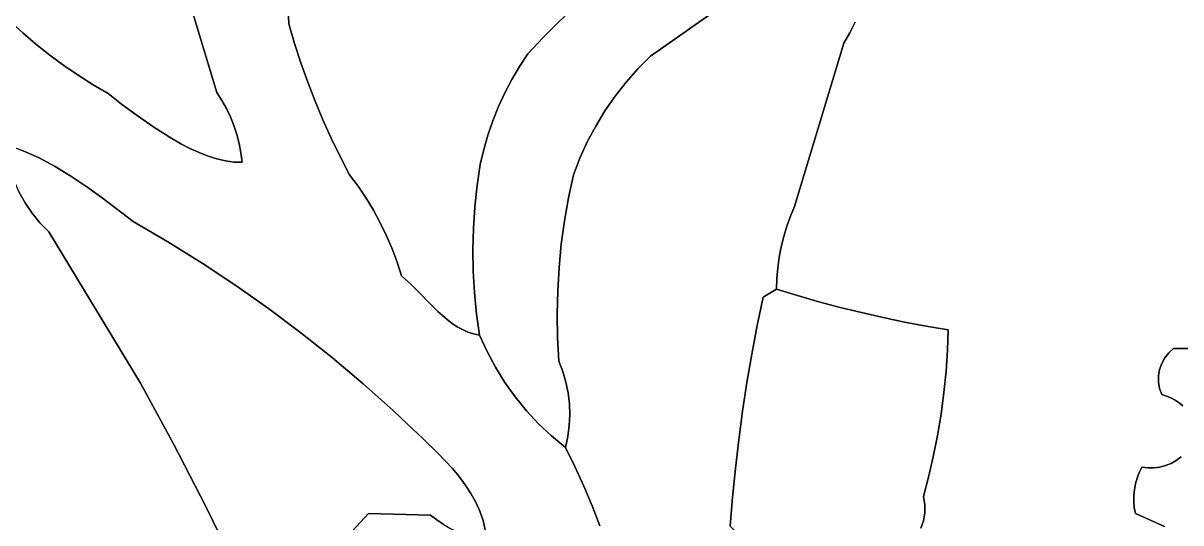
# Model space of a CAD drawing. Header units: inches. Extents: x 37.2 to 70.6, y 17.4 to 61.6.
# Drawn here: x 41.61 to 47.31, y 44.2 to 46.66 of the extents above; entities that cross this region are included whole.
import ezdxf

# ---------------------------------------------------------------- set-up
doc = ezdxf.new("R2010")
doc.units = ezdxf.units.IN
doc.layers.add('SURFACES_FOR_SKETCHUP', color=7, linetype='Continuous')

msp = doc.modelspace()

# ---------------------------------------------------------------- linework, layer by layer
at = {"layer": 'SURFACES_FOR_SKETCHUP'}
for points, invisible_edges in [([(43.0505, 47.5754), (44.1723, 46.5858), (43.1032, 47.643)], 3), ([(44.2478, 46.6614), (43.1032, 47.643), (44.1723, 46.5858)], 3), ([(42.9142, 47.2364), (44.1723, 46.5858), (43.0505, 47.5754)], 11), ([(42.9061, 47.1403), (44.1723, 46.5858), (42.9142, 47.2364)], 3), ([(42.9043, 47.0444), (44.1723, 46.5858), (42.9061, 47.1403)], 3), ([(41.6113, 46.6091), (42.4235, 47.0614), (41.5478, 46.6669)], 3), ([(42.4235, 47.0614), (41.6113, 46.6091), (42.4235, 46.9592)], 3), ([(45.7085, 46.6626), (45.6816, 46.6096), (47.0066, 47.066)], 10), ([(45.6816, 46.6096), (46.1649, 45.1462), (47.0066, 47.066)], 11), ([(47.1338, 47.0061), (47.0066, 47.066), (46.1649, 45.1462)], 10), ([(42.9067, 46.9483), (44.0979, 46.5066), (42.9043, 47.0444)], 3), ([(44.1723, 46.5858), (42.9043, 47.0444), (44.0979, 46.5066)], 3), ([(44.7278, 47.0469), (44.6441, 46.9899), (44.7001, 46.4953)], 10), ([(45.1909, 46.8384), (44.7278, 47.0469), (44.7001, 46.4953)], 3), ([(47.6628, 45.5434), (47.1338, 47.0061), (46.1649, 45.1462)], 11), ([(47.1338, 47.0061), (47.6628, 45.5434), (47.2601, 46.944)], 3), ([(41.6767, 46.5534), (42.4235, 46.9592), (41.6113, 46.6091)], 3), ([(42.4235, 46.9592), (41.6767, 46.5534), (42.4268, 46.857)], 3), ([(42.9115, 46.8514), (44.0979, 46.5066), (42.9067, 46.9483)], 3), ([(44.6441, 46.9899), (44.562, 46.9302), (44.7001, 46.4953)], 10), ([(44.562, 46.9302), (44.4814, 46.8677), (44.7001, 46.4953)], 10), ([(45.3465, 46.8794), (45.6518, 46.5581), (45.4206, 46.9064)], 3), ([(45.6518, 46.5581), (45.6816, 46.6096), (45.4206, 46.9064)], 10), ([(45.7085, 46.6626), (45.4206, 46.9064), (45.6816, 46.6096)], 3), ([(47.2601, 46.944), (47.7757, 45.783), (47.3853, 46.8798)], 3), ([(47.7757, 45.783), (47.2601, 46.944), (47.6628, 45.5434)], 3), ([(41.7441, 46.5), (42.4268, 46.857), (41.6767, 46.5534)], 3), ([(41.8134, 46.449), (42.4268, 46.857), (41.7441, 46.5)], 3), ([(42.4268, 46.857), (41.8134, 46.449), (42.4333, 46.7548)], 3), ([(42.9168, 46.7531), (44.0979, 46.5066), (42.9115, 46.8514)], 3), ([(44.4022, 46.8021), (44.7001, 46.4953), (44.4814, 46.8677)], 3), ([(44.7001, 46.4953), (45.6518, 46.5581), (45.1909, 46.8384)], 3), ([(45.2311, 46.8462), (45.1909, 46.8384), (45.6518, 46.5581)], 10), ([(45.2703, 46.8559), (45.2311, 46.8462), (45.6518, 46.5581)], 10), ([(45.6518, 46.5581), (45.3465, 46.8794), (45.2703, 46.8559)], 9), ([(44.3244, 46.7334), (44.6382, 46.4325), (44.4022, 46.8021)], 3), ([(44.7001, 46.4953), (44.4022, 46.8021), (44.6382, 46.4325)], 3), ([(41.8845, 46.4003), (42.4333, 46.7548), (41.8134, 46.449)], 3), ([(41.9574, 46.354), (42.4333, 46.7548), (41.8845, 46.4003)], 3), ([(42.0321, 46.3102), (42.4333, 46.7548), (41.9574, 46.354)], 3), ([(42.0982, 46.2586), (42.4333, 46.7548), (42.0321, 46.3102)], 3), ([(42.4333, 46.7548), (42.0982, 46.2586), (42.5659, 46.3157)], 3), ([(42.4333, 46.7548), (42.5659, 46.3157), (42.9208, 46.6529)], 10), ([(42.9208, 46.6529), (42.9168, 46.7531), (42.4333, 46.7548)], 10), ([(42.9168, 46.7531), (42.9208, 46.6529), (42.9492, 46.5567)], 8), ([(42.9492, 46.5567), (44.0568, 46.4441), (42.9168, 46.7531)], 11), ([(44.0979, 46.5066), (42.9168, 46.7531), (44.0568, 46.4441)], 3), ([(44.2478, 46.6614), (44.5803, 46.3663), (44.3244, 46.7334)], 3), ([(44.6382, 46.4325), (44.3244, 46.7334), (44.5803, 46.3663)], 3), ([(44.1723, 46.5858), (44.5263, 46.297), (44.2478, 46.6614)], 3), ([(44.5803, 46.3663), (44.2478, 46.6614), (44.5263, 46.297)], 3), ([(41.6113, 46.6091), (41.3183, 46.2691), (41.6767, 46.5534)], 3), ([(42.9208, 46.6529), (42.5659, 46.3157), (42.9492, 46.5567)], 3), ([(45.6816, 46.6096), (45.6518, 46.5581), (46.1649, 45.1462)], 10), ([(41.3843, 46.1982), (41.6767, 46.5534), (41.3183, 46.2691)], 3), ([(41.6767, 46.5534), (41.3843, 46.1982), (41.7441, 46.5)], 3), ([(42.9492, 46.5567), (42.5659, 46.3157), (42.9802, 46.4614)], 3), ([(42.9802, 46.4614), (44.019, 46.3797), (42.9492, 46.5567)], 3), ([(44.0568, 46.4441), (42.9492, 46.5567), (44.019, 46.3797)], 3), ([(44.0979, 46.5066), (44.4765, 46.2248), (44.1723, 46.5858)], 3), ([(44.5263, 46.297), (44.1723, 46.5858), (44.4765, 46.2248)], 3), ([(45.6518, 46.5581), (44.7001, 46.4953), (45.41, 45.7546)], 3), ([(45.41, 45.7546), (46.0579, 45.1646), (45.6518, 46.5581)], 3), ([(46.0579, 45.1646), (46.1649, 45.1462), (45.6518, 46.5581)], 10), ([(41.4522, 46.129), (41.7441, 46.5), (41.3843, 46.1982)], 3), ([(41.7441, 46.5), (41.4522, 46.129), (41.8134, 46.449)], 3), ([(44.0979, 46.5066), (44.0568, 46.4441), (44.4765, 46.2248)], 10), ([(44.6382, 46.4325), (45.41, 45.7546), (44.7001, 46.4953)], 3), ([(41.5635, 46.0481), (41.8134, 46.449), (41.4522, 46.129)], 11), ([(41.6052, 46.0324), (41.8134, 46.449), (41.5635, 46.0481)], 3), ([(41.8134, 46.449), (41.6052, 46.0324), (41.8845, 46.4003)], 3), ([(42.5912, 46.2769), (42.9802, 46.4614), (42.5659, 46.3157)], 3), ([(42.6139, 46.2368), (42.9802, 46.4614), (42.5912, 46.2769)], 3), ([(42.9802, 46.4614), (42.6139, 46.2368), (43.0138, 46.3671)], 3), ([(44.019, 46.3797), (42.9802, 46.4614), (43.9844, 46.3136)], 3), ([(43.0138, 46.3671), (43.9844, 46.3136), (42.9802, 46.4614)], 3), ([(44.0568, 46.4441), (44.019, 46.3797), (44.431, 46.1498)], 10), ([(44.431, 46.1498), (44.4765, 46.2248), (44.0568, 46.4441)], 10), ([(41.6883, 45.9948), (41.8845, 46.4003), (41.6052, 46.0324)], 3), ([(41.8845, 46.4003), (41.6883, 45.9948), (41.9574, 46.354)], 3), ([(43.9844, 46.3136), (44.431, 46.1498), (44.019, 46.3797)], 3), ([(44.5803, 46.3663), (45.41, 45.7546), (44.6382, 46.4325)], 3), ([(41.7709, 45.9505), (41.9574, 46.354), (41.6883, 45.9948)], 3), ([(41.9574, 46.354), (41.7709, 45.9505), (42.0321, 46.3102)], 3), ([(42.6338, 46.1952), (43.0138, 46.3671), (42.6139, 46.2368)], 3), ([(42.651, 46.1526), (43.0138, 46.3671), (42.6338, 46.1952)], 3), ([(43.0138, 46.3671), (42.651, 46.1526), (43.0499, 46.2737)], 3), ([(43.0499, 46.2737), (43.9844, 46.3136), (43.0138, 46.3671)], 3), ([(44.5263, 46.297), (45.41, 45.7546), (44.5803, 46.3663)], 3), ([(41.8524, 45.9009), (42.0321, 46.3102), (41.7709, 45.9505)], 3), ([(42.0321, 46.3102), (41.8524, 45.9009), (42.0982, 46.2586)], 3), ([(42.174, 46.2019), (42.5659, 46.3157), (42.0982, 46.2586)], 3), ([(42.257, 46.1441), (42.5659, 46.3157), (42.174, 46.2019)], 3), ([(42.3446, 46.0889), (42.5659, 46.3157), (42.257, 46.1441)], 3), ([(42.3446, 46.0889), (42.3894, 46.0636), (42.5659, 46.3157)], 10), ([(42.5912, 46.2769), (42.5659, 46.3157), (42.3894, 46.0636)], 10), ([(42.6139, 46.2368), (42.5912, 46.2769), (42.3894, 46.0636)], 10), ([(42.6653, 46.1089), (43.0499, 46.2737), (42.651, 46.1526)], 3), ([(43.0499, 46.2737), (42.6653, 46.1089), (43.0885, 46.1813)], 3), ([(43.9844, 46.3136), (43.0499, 46.2737), (43.9532, 46.2459)], 3), ([(43.0885, 46.1813), (43.9532, 46.2459), (43.0499, 46.2737)], 3), ([(43.9532, 46.2459), (44.3898, 46.0722), (43.9844, 46.3136)], 3), ([(44.3898, 46.0722), (44.431, 46.1498), (43.9844, 46.3136)], 10), ([(44.4765, 46.2248), (45.41, 45.7546), (44.5263, 46.297)], 3), ([(42.0982, 46.2586), (41.8524, 45.9009), (42.174, 46.2019)], 3), ([(42.3894, 46.0636), (42.4344, 46.0404), (42.6139, 46.2368)], 10), ([(42.6338, 46.1952), (42.6139, 46.2368), (42.4344, 46.0404)], 10), ([(43.9532, 46.2459), (43.0885, 46.1813), (43.9254, 46.1768)], 3), ([(43.9254, 46.1768), (44.3532, 45.9923), (43.9532, 46.2459)], 3), ([(44.3898, 46.0722), (43.9532, 46.2459), (44.3532, 45.9923)], 3), ([(44.431, 46.1498), (45.3898, 45.706), (44.4765, 46.2248)], 3), ([(45.41, 45.7546), (44.4765, 46.2248), (45.3898, 45.706)], 3), ([(41.9321, 45.8476), (42.174, 46.2019), (41.8524, 45.9009)], 3), ([(42.174, 46.2019), (41.9321, 45.8476), (42.257, 46.1441)], 3), ([(42.4344, 46.0404), (42.4792, 46.0198), (42.6338, 46.1952)], 10), ([(42.651, 46.1526), (42.6338, 46.1952), (42.4792, 46.0198)], 10), ([(42.4792, 46.0198), (42.5237, 46.0023), (42.651, 46.1526)], 10), ([(42.6653, 46.1089), (42.651, 46.1526), (42.5237, 46.0023)], 10), ([(42.6768, 46.0643), (43.0885, 46.1813), (42.6653, 46.1089)], 3), ([(42.6853, 46.0189), (43.0885, 46.1813), (42.6768, 46.0643)], 3), ([(43.0885, 46.1813), (42.6853, 46.0189), (43.1297, 46.09)], 3), ([(43.1297, 46.09), (43.9254, 46.1768), (43.0885, 46.1813)], 3), ([(43.9254, 46.1768), (43.1297, 46.09), (43.901, 46.1063)], 3), ([(43.901, 46.1063), (44.3532, 45.9923), (43.9254, 46.1768)], 3), ([(44.3898, 46.0722), (45.3898, 45.706), (44.431, 46.1498)], 3), ([(42.0095, 45.7919), (42.257, 46.1441), (41.9321, 45.8476)], 3), ([(42.257, 46.1441), (42.0095, 45.7919), (42.3446, 46.0889)], 3), ([(42.5237, 46.0023), (42.5674, 45.9883), (42.6653, 46.1089)], 10), ([(42.6768, 46.0643), (42.6653, 46.1089), (42.5674, 45.9883)], 10), ([(43.1733, 45.9998), (43.901, 46.1063), (43.1297, 46.09)], 3), ([(43.901, 46.1063), (43.1733, 45.9998), (43.8802, 46.0346)], 3), ([(43.8802, 46.0346), (44.3212, 45.9101), (43.901, 46.1063)], 3), ([(44.3532, 45.9923), (43.901, 46.1063), (44.3212, 45.9101)], 3), ([(42.0095, 45.7919), (42.1549, 45.68), (42.3446, 46.0889)], 10), ([(42.3894, 46.0636), (42.3446, 46.0889), (42.1549, 45.68)], 10), ([(42.3894, 46.0636), (42.1549, 45.68), (42.4344, 46.0404)], 3), ([(42.3262, 45.5799), (42.4344, 46.0404), (42.1549, 45.68)], 3), ([(42.4344, 46.0404), (42.3262, 45.5799), (42.4792, 46.0198)], 3), ([(42.5674, 45.9883), (42.61, 45.9785), (42.6768, 46.0643)], 10), ([(42.6853, 46.0189), (42.6768, 46.0643), (42.61, 45.9785)], 10), ([(42.6909, 45.9729), (43.1297, 46.09), (42.6853, 46.0189)], 3), ([(43.1297, 46.09), (42.6909, 45.9729), (43.1733, 45.9998)], 3), ([(43.2194, 45.9108), (43.8802, 46.0346), (43.1733, 45.9998)], 3), ([(43.2616, 45.8541), (43.8802, 46.0346), (43.2194, 45.9108)], 3), ([(43.8802, 46.0346), (43.2616, 45.8541), (43.8629, 45.9618)], 3), ([(43.8629, 45.9618), (44.3212, 45.9101), (43.8802, 46.0346)], 3), ([(44.3532, 45.9923), (45.3721, 45.6566), (44.3898, 46.0722)], 3), ([(45.3898, 45.706), (44.3898, 46.0722), (45.3721, 45.6566)], 3), ([(41.6883, 45.9948), (41.6052, 46.0324), (41.5475, 45.9405)], 10), ([(41.5678, 45.8824), (41.6883, 45.9948), (41.5475, 45.9405)], 3), ([(41.5678, 45.8824), (41.593, 45.8264), (41.6883, 45.9948)], 10), ([(41.7709, 45.9505), (41.6883, 45.9948), (41.593, 45.8264)], 10), ([(42.4792, 46.0198), (42.3262, 45.5799), (42.5237, 46.0023)], 3), ([(42.5237, 46.0023), (42.3262, 45.5799), (42.5674, 45.9883)], 3), ([(42.5674, 45.9883), (42.3262, 45.5799), (42.61, 45.9785)], 3), ([(42.4946, 45.475), (42.61, 45.9785), (42.3262, 45.5799)], 3), ([(42.61, 45.9785), (42.4946, 45.475), (42.6513, 45.9732)], 3), ([(42.61, 45.9785), (42.6513, 45.9732), (42.6853, 46.0189)], 10), ([(42.6909, 45.9729), (42.6853, 46.0189), (42.6513, 45.9732)], 2), ([(43.1733, 45.9998), (42.6909, 45.9729), (43.2194, 45.9108)], 3), ([(44.3212, 45.9101), (45.357, 45.6064), (44.3532, 45.9923)], 3), ([(45.3721, 45.6566), (44.3532, 45.9923), (45.357, 45.6064)], 3), ([(41.593, 45.8264), (41.6229, 45.7727), (41.7709, 45.9505)], 10), ([(41.8524, 45.9009), (41.7709, 45.9505), (41.6229, 45.7727)], 10), ([(42.6513, 45.9732), (42.4946, 45.475), (42.6909, 45.9729)], 3), ([(42.6597, 45.3655), (42.6909, 45.9729), (42.4946, 45.475)], 3), ([(42.6909, 45.9729), (42.6597, 45.3655), (43.2194, 45.9108)], 11), ([(43.3009, 45.7956), (43.8629, 45.9618), (43.2616, 45.8541)], 3), ([(43.8629, 45.9618), (43.3009, 45.7956), (43.8473, 45.8571)], 3), ([(43.8473, 45.8571), (44.2971, 45.797), (43.8629, 45.9618)], 3), ([(44.3212, 45.9101), (43.8629, 45.9618), (44.2971, 45.797)], 3), ([(41.6229, 45.7727), (41.6574, 45.7217), (41.8524, 45.9009)], 10), ([(41.6574, 45.7217), (41.6962, 45.6737), (41.8524, 45.9009)], 10), ([(41.9321, 45.8476), (41.8524, 45.9009), (41.6962, 45.6737)], 10), ([(43.2616, 45.8541), (43.2194, 45.9108), (42.6597, 45.3655)], 10), ([(44.2971, 45.797), (45.357, 45.6064), (44.3212, 45.9101)], 3), ([(41.593, 45.8264), (40.8787, 45.239), (41.6229, 45.7727)], 3), ([(41.7393, 45.6289), (41.9321, 45.8476), (41.6962, 45.6737)], 3), ([(42.0095, 45.7919), (41.9321, 45.8476), (41.7393, 45.6289)], 10), ([(42.8217, 45.2512), (43.2616, 45.8541), (42.6597, 45.3655)], 3), ([(43.2616, 45.8541), (42.8217, 45.2512), (43.3009, 45.7956)], 3), ([(43.3374, 45.7355), (43.8473, 45.8571), (43.3009, 45.7956)], 3), ([(43.8473, 45.8571), (43.3374, 45.7355), (43.836, 45.752)], 3), ([(43.836, 45.752), (44.2971, 45.797), (43.8473, 45.8571)], 3), ([(41.6229, 45.7727), (40.8787, 45.239), (41.6574, 45.7217)], 3), ([(42.1549, 45.68), (42.0095, 45.7919), (41.7393, 45.6289)], 10), ([(43.3009, 45.7956), (42.8217, 45.2512), (43.3374, 45.7355)], 3), ([(43.371, 45.6736), (43.836, 45.752), (43.3374, 45.7355)], 3), ([(43.4017, 45.6103), (43.836, 45.752), (43.371, 45.6736)], 3), ([(43.836, 45.752), (43.4017, 45.6103), (43.8291, 45.6466)], 3), ([(43.8291, 45.6466), (44.2774, 45.6832), (43.836, 45.752)], 3), ([(44.2971, 45.797), (43.836, 45.752), (44.2774, 45.6832)], 3), ([(44.2774, 45.6832), (45.3445, 45.5555), (44.2971, 45.797)], 3), ([(45.357, 45.6064), (44.2971, 45.797), (45.3445, 45.5555)], 3), ([(45.3898, 45.706), (45.6338, 45.2576), (45.41, 45.7546)], 3), ([(45.9512, 45.185), (46.0579, 45.1646), (45.41, 45.7546)], 10), ([(45.7392, 45.2315), (45.41, 45.7546), (45.6338, 45.2576)], 3), ([(45.845, 45.2073), (45.41, 45.7546), (45.7392, 45.2315)], 3), ([(45.845, 45.2073), (45.9512, 45.185), (45.41, 45.7546)], 10), ([(41.6574, 45.7217), (40.8787, 45.239), (41.6962, 45.6737)], 3), ([(43.3374, 45.7355), (42.8217, 45.2512), (43.371, 45.6736)], 3), ([(45.3721, 45.6566), (45.6338, 45.2576), (45.3898, 45.706)], 3), ([(41.0087, 45.0349), (41.6962, 45.6737), (40.8787, 45.239)], 3), ([(41.6962, 45.6737), (41.0087, 45.0349), (41.7393, 45.6289)], 3), ([(41.7393, 45.6289), (42.191, 44.8847), (42.1549, 45.68)], 10), ([(42.1549, 45.68), (42.191, 44.8847), (42.3262, 45.5799)], 3), ([(43.371, 45.6736), (42.8217, 45.2512), (43.4017, 45.6103)], 3), ([(43.4293, 45.5456), (43.8291, 45.6466), (43.4017, 45.6103)], 3), ([(43.4293, 45.5456), (43.8265, 45.5411), (43.8291, 45.6466)], 9), ([(43.8265, 45.5411), (44.2619, 45.5688), (43.8291, 45.6466)], 3), ([(44.2774, 45.6832), (43.8291, 45.6466), (44.2619, 45.5688)], 3), ([(44.2619, 45.5688), (45.2558, 45.307), (44.2774, 45.6832)], 3), ([(45.3445, 45.5555), (44.2774, 45.6832), (45.3346, 45.5041)], 3), ([(45.3346, 45.5041), (44.2774, 45.6832), (45.2558, 45.307)], 11), ([(45.357, 45.6064), (45.5289, 45.2856), (45.3721, 45.6566)], 3), ([(45.6338, 45.2576), (45.3721, 45.6566), (45.5289, 45.2856)], 3), ([(41.1361, 44.8292), (41.7393, 45.6289), (41.0087, 45.0349)], 3), ([(41.7393, 45.6289), (41.1361, 44.8292), (42.191, 44.8847)], 3), ([(42.3262, 45.5799), (42.191, 44.8847), (42.4946, 45.475)], 3), ([(42.9803, 45.1324), (43.4017, 45.6103), (42.8217, 45.2512)], 3), ([(43.4017, 45.6103), (42.9803, 45.1324), (43.4293, 45.5456)], 3), ([(45.3445, 45.5555), (45.5289, 45.2856), (45.357, 45.6064)], 3), ([(43.4293, 45.5456), (42.9803, 45.1324), (43.4539, 45.4795)], 3), ([(43.4293, 45.5456), (43.4539, 45.4795), (43.8265, 45.5411)], 10), ([(43.4539, 45.4795), (43.5212, 45.3717), (43.8265, 45.5411)], 11), ([(43.8265, 45.5411), (43.5212, 45.3717), (43.8283, 45.4355)], 3), ([(44.2619, 45.5688), (43.8265, 45.5411), (44.2508, 45.4539)], 3), ([(43.8283, 45.4355), (44.2508, 45.4539), (43.8265, 45.5411)], 3), ([(44.2508, 45.4539), (45.2558, 45.307), (44.2619, 45.5688)], 3), ([(45.3445, 45.5555), (45.3346, 45.5041), (45.5289, 45.2856)], 10), ([(47.2753, 45.0551), (47.6628, 45.5434), (46.1649, 45.1462)], 11), ([(47.2753, 45.0551), (47.5565, 45.3007), (47.6628, 45.5434)], 9), ([(42.6597, 45.3655), (42.4946, 45.475), (42.191, 44.8847)], 10), ([(43.4539, 45.4795), (42.9803, 45.1324), (43.4754, 45.4123)], 3), ([(43.4539, 45.4795), (43.4754, 45.4123), (43.5212, 45.3717)], 8), ([(45.2558, 45.307), (45.3273, 45.4522), (45.3346, 45.5041)], 9), ([(45.3346, 45.5041), (45.3273, 45.4522), (45.4246, 45.3155)], 10), ([(45.4246, 45.3155), (45.5289, 45.2856), (45.3346, 45.5041)], 10), ([(43.1355, 45.0091), (43.4754, 45.4123), (42.9803, 45.1324)], 3), ([(43.4754, 45.4123), (43.1355, 45.0091), (43.5212, 45.3717)], 3), ([(43.5655, 45.3276), (43.8283, 45.4355), (43.5212, 45.3717)], 3), ([(43.6093, 45.2821), (43.8283, 45.4355), (43.5655, 45.3276)], 3), ([(43.8283, 45.4355), (43.6093, 45.2821), (43.8344, 45.3301)], 3), ([(44.2508, 45.4539), (43.8283, 45.4355), (44.244, 45.3387)], 3), ([(43.8344, 45.3301), (44.244, 45.3387), (43.8283, 45.4355)], 3), ([(44.244, 45.3387), (45.2558, 45.307), (44.2508, 45.4539)], 3), ([(45.2558, 45.307), (45.3227, 45.3999), (45.3273, 45.4522)], 9), ([(45.3227, 45.3999), (45.4246, 45.3155), (45.3273, 45.4522)], 3), ([(42.8217, 45.2512), (42.6597, 45.3655), (42.191, 44.8847)], 10), ([(43.5212, 45.3717), (43.1355, 45.0091), (43.5655, 45.3276)], 3), ([(45.2558, 45.307), (45.3207, 45.3473), (45.3227, 45.3999)], 8), ([(45.3207, 45.3473), (45.4246, 45.3155), (45.3227, 45.3999)], 2), ([(43.2872, 44.8813), (43.5655, 45.3276), (43.1355, 45.0091)], 3), ([(43.5655, 45.3276), (43.2872, 44.8813), (43.6093, 45.2821)], 3), ([(43.6538, 45.2379), (43.8344, 45.3301), (43.6093, 45.2821)], 3), ([(43.6538, 45.2379), (43.7, 45.1971), (43.8344, 45.3301)], 10), ([(43.8344, 45.3301), (43.7, 45.1971), (43.8449, 45.2249)], 3), ([(43.8449, 45.2249), (44.244, 45.3387), (43.8344, 45.3301)], 3), ([(44.244, 45.3387), (43.8449, 45.2249), (44.2416, 45.2233)], 3), ([(44.2416, 45.2233), (45.2265, 45.1676), (44.244, 45.3387)], 3), ([(45.2558, 45.307), (44.244, 45.3387), (45.2265, 45.1676)], 3), ([(45.2558, 45.307), (45.2265, 45.1676), (45.4246, 45.3155)], 10), ([(45.4246, 45.3155), (45.2265, 45.1676), (45.5289, 45.2856)], 3), ([(45.4246, 45.3155), (45.3207, 45.3473), (45.2558, 45.307)], 8), ([(47.2753, 45.0551), (47.4571, 45.0551), (47.5565, 45.3007)], 8), ([(42.191, 44.8847), (42.3549, 44.5823), (42.8217, 45.2512)], 10), ([(42.8217, 45.2512), (42.3549, 44.5823), (42.9803, 45.1324)], 3), ([(43.6093, 45.2821), (43.2872, 44.8813), (43.6538, 45.2379)], 3), ([(43.6538, 45.2379), (43.2872, 44.8813), (43.7, 45.1971)], 3), ([(45.1755, 44.8874), (45.6338, 45.2576), (45.1997, 45.0277)], 3), ([(45.6338, 45.2576), (45.1755, 44.8874), (45.7392, 45.2315)], 3), ([(45.5289, 45.2856), (45.1997, 45.0277), (45.6338, 45.2576)], 3), ([(45.1997, 45.0277), (45.5289, 45.2856), (45.2265, 45.1676)], 3), ([(43.4352, 44.7492), (43.7, 45.1971), (43.2872, 44.8813)], 3), ([(43.7, 45.1971), (43.4352, 44.7492), (43.7241, 45.1788)], 3), ([(43.7, 45.1971), (43.7241, 45.1788), (43.8449, 45.2249)], 10), ([(43.7241, 45.1788), (43.749, 45.1623), (43.8449, 45.2249)], 10), ([(43.749, 45.1623), (43.7749, 45.1479), (43.8449, 45.2249)], 10), ([(43.7749, 45.1479), (43.8019, 45.1358), (43.8449, 45.2249)], 10), ([(43.8301, 45.1265), (43.8449, 45.2249), (43.8019, 45.1358)], 3), ([(43.8301, 45.1265), (43.8597, 45.1201), (43.8449, 45.2249)], 8), ([(43.8597, 45.1201), (44.2416, 45.2233), (43.8449, 45.2249)], 3), ([(43.8597, 45.1201), (44.2435, 45.1078), (44.2416, 45.2233)], 9), ([(45.2265, 45.1676), (44.2416, 45.2233), (45.1997, 45.0277)], 3), ([(44.2435, 45.1078), (45.1997, 45.0277), (44.2416, 45.2233)], 3), ([(45.1755, 44.8874), (46.1129, 44.6261), (45.7392, 45.2315)], 11), ([(46.1306, 44.7318), (45.7392, 45.2315), (46.1129, 44.6261)], 3), ([(45.7392, 45.2315), (46.1306, 44.7318), (45.845, 45.2073)], 3), ([(46.145, 44.838), (45.845, 45.2073), (46.1306, 44.7318)], 3), ([(45.845, 45.2073), (46.145, 44.838), (45.9512, 45.185)], 3), ([(45.9512, 45.185), (46.1558, 44.9435), (46.0579, 45.1646)], 3), ([(46.1558, 44.9435), (45.9512, 45.185), (46.145, 44.838)], 3), ([(42.9803, 45.1324), (42.3549, 44.5823), (43.1355, 45.0091)], 3), ([(43.7241, 45.1788), (43.4352, 44.7492), (43.749, 45.1623)], 3), ([(43.749, 45.1623), (43.4352, 44.7492), (43.7749, 45.1479)], 3), ([(43.5048, 44.6823), (43.7749, 45.1479), (43.4352, 44.7492)], 3), ([(43.7749, 45.1479), (43.5048, 44.6823), (43.8962, 45.0399)], 11), ([(43.8962, 45.0399), (43.8019, 45.1358), (43.7749, 45.1479)], 9), ([(43.8962, 45.0399), (43.8301, 45.1265), (43.8019, 45.1358)], 9), ([(43.8962, 45.0399), (43.8597, 45.1201), (43.8301, 45.1265)], 8), ([(46.1625, 45.0466), (46.1649, 45.1462), (46.0579, 45.1646)], 8), ([(46.1625, 45.0466), (46.0579, 45.1646), (46.1558, 44.9435)], 3), ([(46.1625, 45.0466), (47.2062, 44.9517), (46.1649, 45.1462)], 3), ([(47.2511, 45.0335), (47.2753, 45.0551), (46.1649, 45.1462)], 10), ([(47.2314, 45.0086), (47.2511, 45.0335), (46.1649, 45.1462)], 10), ([(47.2314, 45.0086), (46.1649, 45.1462), (47.2164, 44.9812)], 3), ([(47.2164, 44.9812), (46.1649, 45.1462), (47.2062, 44.9517)], 3), ([(43.8597, 45.1201), (43.8962, 45.0399), (44.2435, 45.1078)], 10), ([(43.8962, 45.0399), (43.9377, 44.9625), (44.2435, 45.1078)], 10), ([(44.2435, 45.1078), (43.9377, 44.9625), (44.2498, 44.9924)], 3), ([(44.2435, 45.1078), (44.2498, 44.9924), (44.2694, 44.9415)], 8), ([(44.2694, 44.9415), (45.1997, 45.0277), (44.2435, 45.1078)], 11), ([(42.3549, 44.5823), (42.5127, 44.2767), (43.1355, 45.0091)], 10), ([(43.2872, 44.8813), (43.1355, 45.0091), (42.5127, 44.2767)], 10), ([(43.9377, 44.9625), (43.8962, 45.0399), (43.5048, 44.6823)], 10), ([(44.2847, 44.8895), (45.1997, 45.0277), (44.2694, 44.9415)], 3), ([(45.1997, 45.0277), (44.2847, 44.8895), (45.1755, 44.8874)], 3), ([(46.1558, 44.9435), (47.2009, 44.9211), (46.1625, 45.0466)], 3), ([(47.2062, 44.9517), (46.1625, 45.0466), (47.2009, 44.9211)], 3), ([(47.2164, 44.9812), (47.2829, 44.8009), (47.2314, 45.0086)], 3), ([(47.2314, 45.0086), (47.2829, 44.8009), (47.2511, 45.0335)], 3), ([(47.2511, 45.0335), (47.2829, 44.8009), (47.2753, 45.0551)], 3), ([(47.4571, 45.0551), (47.2753, 45.0551), (47.2829, 44.8009)], 10), ([(47.3027, 44.7878), (47.4571, 45.0551), (47.2829, 44.8009)], 3), ([(47.4571, 45.0551), (47.3027, 44.7878), (47.321, 44.7728)], 9), ([(43.5792, 44.6128), (43.9377, 44.9625), (43.5048, 44.6823)], 3), ([(43.9377, 44.9625), (43.5792, 44.6128), (43.9841, 44.888)], 3), ([(43.9841, 44.888), (44.2498, 44.9924), (43.9377, 44.9625)], 3), ([(44.035, 44.8168), (44.2498, 44.9924), (43.9841, 44.888)], 3), ([(44.2498, 44.9924), (44.035, 44.8168), (44.2694, 44.9415)], 3), ([(47.2009, 44.9211), (47.262, 44.812), (47.2062, 44.9517)], 3), ([(47.2062, 44.9517), (47.2829, 44.8009), (47.2164, 44.9812)], 3), ([(47.2829, 44.8009), (47.2062, 44.9517), (47.262, 44.812)], 3), ([(44.2694, 44.9415), (44.035, 44.8168), (44.2847, 44.8895)], 3), ([(46.145, 44.838), (47.2009, 44.8897), (46.1558, 44.9435)], 3), ([(47.2009, 44.9211), (46.1558, 44.9435), (47.2009, 44.8897)], 3), ([(47.2009, 44.9211), (47.2009, 44.8897), (47.262, 44.812)], 10), ([(41.2606, 44.6219), (42.191, 44.8847), (41.1361, 44.8292)], 3), ([(41.3824, 44.4131), (42.191, 44.8847), (41.2606, 44.6219)], 3), ([(41.5014, 44.2028), (42.191, 44.8847), (41.3824, 44.4131)], 3), ([(42.191, 44.8847), (41.5014, 44.2028), (42.3549, 44.5823)], 3), ([(42.5127, 44.2767), (43.313, 44.2434), (43.2872, 44.8813)], 11), ([(43.4352, 44.7492), (43.2872, 44.8813), (43.313, 44.2434)], 10), ([(43.6542, 44.5401), (43.9841, 44.888), (43.5792, 44.6128)], 3), ([(43.9841, 44.888), (43.6542, 44.5401), (44.035, 44.8168)], 3), ([(44.035, 44.8168), (44.0904, 44.7489), (44.2847, 44.8895)], 10), ([(44.2954, 44.8365), (44.2847, 44.8895), (44.0904, 44.7489)], 10), ([(44.2954, 44.8365), (45.1755, 44.8874), (44.2847, 44.8895)], 3), ([(45.1755, 44.8874), (44.2954, 44.8365), (45.1539, 44.7466)], 3), ([(45.1539, 44.7466), (46.1129, 44.6261), (45.1755, 44.8874)], 3), ([(46.1306, 44.7318), (47.1194, 44.4707), (46.145, 44.838)], 3), ([(47.2009, 44.8897), (46.145, 44.838), (47.2061, 44.8585)], 3), ([(47.2061, 44.8585), (46.145, 44.838), (47.1194, 44.4707)], 11), ([(47.2061, 44.8585), (47.1194, 44.4707), (47.2168, 44.8279)], 3), ([(47.2061, 44.8585), (47.2399, 44.821), (47.2009, 44.8897)], 3), ([(47.262, 44.812), (47.2009, 44.8897), (47.2399, 44.821)], 3), ([(47.2061, 44.8585), (47.2168, 44.8279), (47.2399, 44.821)], 8), ([(43.7257, 44.4638), (44.035, 44.8168), (43.6542, 44.5401)], 3), ([(44.035, 44.8168), (43.7257, 44.4638), (44.0904, 44.7489)], 3), ([(44.3017, 44.7829), (44.2954, 44.8365), (44.0904, 44.7489)], 10), ([(44.0904, 44.7489), (44.1501, 44.6847), (44.3017, 44.7829)], 10), ([(44.3035, 44.729), (44.3017, 44.7829), (44.1501, 44.6847)], 10), ([(44.3017, 44.7829), (45.1539, 44.7466), (44.2954, 44.8365)], 3), ([(44.3035, 44.729), (45.1539, 44.7466), (44.3017, 44.7829)], 3), ([(47.1491, 44.467), (47.2168, 44.8279), (47.1194, 44.4707)], 3), ([(47.1491, 44.467), (47.1786, 44.4671), (47.2168, 44.8279)], 10), ([(47.2077, 44.471), (47.2168, 44.8279), (47.1786, 44.4671)], 3), ([(47.2359, 44.4784), (47.2168, 44.8279), (47.2077, 44.471)], 3), ([(47.2168, 44.8279), (47.2359, 44.4784), (47.2399, 44.821)], 3), ([(47.2629, 44.4894), (47.2399, 44.821), (47.2359, 44.4784)], 3), ([(47.2399, 44.821), (47.2629, 44.4894), (47.262, 44.812)], 3), ([(47.2829, 44.8009), (47.262, 44.812), (47.2885, 44.5038)], 10), ([(47.2629, 44.4894), (47.2885, 44.5038), (47.262, 44.812)], 10), ([(47.3027, 44.7878), (47.2829, 44.8009), (47.2885, 44.5038)], 10), ([(47.2885, 44.5038), (47.3122, 44.5214), (47.3027, 44.7878)], 10), ([(47.321, 44.7728), (47.3027, 44.7878), (47.3122, 44.5214)], 10), ([(43.4352, 44.7492), (43.313, 44.2434), (43.5048, 44.6823)], 3), ([(43.7588, 44.4242), (44.0904, 44.7489), (43.7257, 44.4638)], 3), ([(44.0904, 44.7489), (43.7588, 44.4242), (44.1501, 44.6847)], 3), ([(44.3035, 44.729), (44.1501, 44.6847), (44.3008, 44.6751)], 3), ([(44.3035, 44.729), (44.3008, 44.6751), (45.1349, 44.6055)], 10), ([(45.1539, 44.7466), (44.3035, 44.729), (45.1349, 44.6055)], 3), ([(45.1349, 44.6055), (46.0923, 44.5224), (45.1539, 44.7466)], 3), ([(46.1129, 44.6261), (45.1539, 44.7466), (46.0923, 44.5224)], 3), ([(46.1129, 44.6261), (47.0958, 44.4168), (46.1306, 44.7318)], 3), ([(47.1194, 44.4707), (46.1306, 44.7318), (47.1064, 44.4442)], 3), ([(47.1064, 44.4442), (46.1306, 44.7318), (47.0958, 44.4168)], 3), ([(43.5048, 44.6823), (43.313, 44.2434), (43.5792, 44.6128)], 3), ([(43.7894, 44.3834), (44.1501, 44.6847), (43.7588, 44.4242)], 3), ([(43.8171, 44.3416), (44.1501, 44.6847), (43.7894, 44.3834)], 3), ([(44.1501, 44.6847), (43.8171, 44.3416), (44.214, 44.6244)], 3), ([(44.214, 44.6244), (44.3008, 44.6751), (44.1501, 44.6847)], 3), ([(44.2936, 44.6213), (44.3008, 44.6751), (44.214, 44.6244)], 10), ([(44.2936, 44.6213), (44.3287, 44.4733), (44.3008, 44.6751)], 3), ([(44.3008, 44.6751), (44.3287, 44.4733), (45.1349, 44.6055)], 11), ([(43.5792, 44.6128), (43.313, 44.2434), (43.6542, 44.5401)], 3), ([(43.8412, 44.2986), (44.214, 44.6244), (43.8171, 44.3416)], 3), ([(44.214, 44.6244), (43.8412, 44.2986), (44.3287, 44.4733)], 11), ([(44.3287, 44.4733), (44.2818, 44.5681), (44.214, 44.6244)], 8), ([(44.2818, 44.5681), (44.2936, 44.6213), (44.214, 44.6244)], 2), ([(44.2936, 44.6213), (44.2818, 44.5681), (44.3287, 44.4733)], 8), ([(46.0923, 44.5224), (47.0878, 44.3887), (46.1129, 44.6261)], 3), ([(47.0958, 44.4168), (46.1129, 44.6261), (47.0878, 44.3887)], 3), ([(41.6176, 43.991), (42.3549, 44.5823), (41.5014, 44.2028)], 3), ([(42.3549, 44.5823), (41.6176, 43.991), (42.5127, 44.2767)], 3), ([(44.3726, 44.3774), (45.1349, 44.6055), (44.3287, 44.4733)], 3), ([(45.1349, 44.6055), (44.3726, 44.3774), (45.1185, 44.464)], 3), ([(45.1185, 44.464), (46.044, 44.3263), (45.1349, 44.6055)], 3), ([(46.0692, 44.422), (45.1349, 44.6055), (46.044, 44.3263)], 3), ([(46.0923, 44.5224), (45.1349, 44.6055), (46.0692, 44.422)], 3), ([(43.6188, 44.2341), (43.6542, 44.5401), (43.313, 44.2434)], 3), ([(43.6542, 44.5401), (43.6188, 44.2341), (43.7257, 44.4638)], 3), ([(46.0692, 44.422), (47.0796, 44.331), (46.0923, 44.5224)], 3), ([(47.0824, 44.3601), (46.0923, 44.5224), (47.0796, 44.331)], 3), ([(47.0878, 44.3887), (46.0923, 44.5224), (47.0824, 44.3601)], 3), ([(47.2629, 44.4894), (47.2298, 44.1785), (47.2885, 44.5038)], 3), ([(47.2885, 44.5038), (47.2298, 44.1785), (47.6619, 44.3053)], 11), ([(47.3122, 44.5214), (47.2885, 44.5038), (47.6619, 44.3053)], 10), ([(43.7257, 44.4638), (43.6188, 44.2341), (43.7588, 44.4242)], 3), ([(43.8613, 44.2543), (44.3287, 44.4733), (43.8412, 44.2986)], 3), ([(44.3287, 44.4733), (43.8613, 44.2543), (44.3726, 44.3774)], 3), ([(44.4137, 44.2802), (45.1185, 44.464), (44.3726, 44.3774)], 3), ([(45.1185, 44.464), (44.4137, 44.2802), (45.1047, 44.3222)], 3), ([(45.1185, 44.464), (45.1047, 44.3222), (45.9212, 44.0571)], 10), ([(45.9212, 44.0571), (46.044, 44.3263), (45.1185, 44.464)], 11), ([(47.0824, 44.3601), (47.0796, 44.331), (47.2077, 44.471)], 10), ([(47.2298, 44.1785), (47.2077, 44.471), (47.0796, 44.331)], 11), ([(47.2077, 44.471), (47.1786, 44.4671), (47.0824, 44.3601)], 10), ([(47.0824, 44.3601), (47.1786, 44.4671), (47.0878, 44.3887)], 3), ([(47.0878, 44.3887), (47.1786, 44.4671), (47.0958, 44.4168)], 3), ([(47.1786, 44.4671), (47.1491, 44.467), (47.0958, 44.4168)], 10), ([(47.1064, 44.4442), (47.0958, 44.4168), (47.1491, 44.467)], 10), ([(47.1491, 44.467), (47.1194, 44.4707), (47.1064, 44.4442)], 8), ([(47.2359, 44.4784), (47.2077, 44.471), (47.2298, 44.1785)], 10), ([(47.2359, 44.4784), (47.2298, 44.1785), (47.2629, 44.4894)], 3), ([(43.7588, 44.4242), (43.6188, 44.2341), (43.7894, 44.3834)], 3), ([(43.6488, 44.2109), (43.7894, 44.3834), (43.6188, 44.2341)], 3), ([(43.7894, 44.3834), (43.6488, 44.2109), (43.8171, 44.3416)], 3), ([(46.0692, 44.422), (46.044, 44.3263), (46.0508, 44.2859)], 8), ([(46.0508, 44.2859), (47.0794, 44.3018), (46.0692, 44.422)], 11), ([(47.0796, 44.331), (46.0692, 44.422), (47.0794, 44.3018)], 3), ([(43.6803, 44.1899), (43.8171, 44.3416), (43.6488, 44.2109)], 3), ([(43.8171, 44.3416), (43.6803, 44.1899), (43.8412, 44.2986)], 3), ([(43.8768, 44.2088), (44.3726, 44.3774), (43.8613, 44.2543)], 3), ([(43.8873, 44.1619), (44.3726, 44.3774), (43.8768, 44.2088)], 3), ([(44.3726, 44.3774), (43.8873, 44.1619), (44.4137, 44.2802)], 3), ([(45.9212, 44.0571), (46.0304, 44.1699), (46.044, 44.3263)], 11), ([(46.0304, 44.1699), (46.0437, 44.2069), (46.044, 44.3263)], 10), ([(46.044, 44.3263), (46.0437, 44.2069), (46.0508, 44.2859)], 3), ([(47.0796, 44.331), (47.0794, 44.3018), (47.2298, 44.1785)], 10), ([(41.731, 43.7778), (42.5127, 44.2767), (41.6176, 43.991)], 3), ([(42.5127, 44.2767), (41.731, 43.7778), (42.6643, 43.9682)], 3), ([(42.6643, 43.9682), (43.1237, 44.0388), (42.5127, 44.2767)], 3), ([(43.313, 44.2434), (42.5127, 44.2767), (43.1237, 44.0388)], 3), ([(43.7131, 44.1711), (43.8412, 44.2986), (43.6803, 44.1899)], 3), ([(43.7471, 44.1547), (43.8412, 44.2986), (43.7131, 44.1711)], 3), ([(43.8412, 44.2986), (43.7471, 44.1547), (43.8613, 44.2543)], 3), ([(43.9641, 44.0282), (44.4137, 44.2802), (43.8873, 44.1619)], 11), ([(43.9947, 43.9933), (44.4137, 44.2802), (43.9641, 44.0282)], 3), ([(44.4137, 44.2802), (43.9947, 43.9933), (44.4517, 44.182)], 3), ([(44.4517, 44.182), (45.1047, 44.3222), (44.4137, 44.2802)], 3), ([(45.1047, 44.3222), (44.4517, 44.182), (45.0935, 44.1802)], 3), ([(45.0935, 44.1802), (45.1584, 44.1136), (45.1047, 44.3222)], 2), ([(45.1584, 44.1136), (45.9212, 44.0571), (45.1047, 44.3222)], 10), ([(46.0506, 44.2458), (46.0508, 44.2859), (46.0437, 44.2069)], 2), ([(46.0506, 44.2458), (47.0794, 44.3018), (46.0508, 44.2859)], 3), ([(47.0794, 44.3018), (46.0506, 44.2458), (47.0818, 44.2725)], 3), ([(47.0818, 44.2725), (46.0506, 44.2458), (47.087, 44.2434)], 3), ([(47.0818, 44.2725), (47.2298, 44.1785), (47.0794, 44.3018)], 3), ([(47.0818, 44.2725), (47.087, 44.2434), (47.2298, 44.1785)], 8), ([(47.659, 44.2224), (47.6619, 44.3053), (47.2298, 44.1785)], 10), ([(43.1237, 44.0388), (43.6488, 44.2109), (43.313, 44.2434)], 3), ([(43.6488, 44.2109), (43.1237, 44.0388), (43.6803, 44.1899)], 3), ([(43.6188, 44.2341), (43.313, 44.2434), (43.6488, 44.2109)], 2), ([(43.7821, 44.1407), (43.8613, 44.2543), (43.7471, 44.1547)], 3), ([(43.8613, 44.2543), (43.7821, 44.1407), (43.8768, 44.2088)], 3), ([(46.0437, 44.2069), (47.087, 44.2434), (46.0506, 44.2458)], 3), ([(47.087, 44.2434), (46.0437, 44.2069), (47.022, 43.8538)], 11), ([(47.0517, 43.8501), (47.087, 44.2434), (47.022, 43.8538)], 3), ([(47.0812, 43.8502), (47.087, 44.2434), (47.0517, 43.8501)], 3), ([(47.0812, 43.8502), (47.1103, 43.8541), (47.087, 44.2434)], 10), ([(47.1385, 43.8616), (47.1655, 43.8725), (47.087, 44.2434)], 10), ([(47.087, 44.2434), (47.1911, 43.8869), (47.2298, 44.1785)], 3), ([(47.1385, 43.8616), (47.087, 44.2434), (47.1103, 43.8541)], 3), ([(47.1911, 43.8869), (47.087, 44.2434), (47.1655, 43.8725)], 3), ([(47.6584, 44.146), (47.659, 44.2224), (47.2298, 44.1785)], 10), ([(43.818, 44.1292), (43.8768, 44.2088), (43.7821, 44.1407)], 3), ([(43.8768, 44.2088), (43.818, 44.1292), (43.8873, 44.1619)], 3), ([(46.0304, 44.1699), (47.022, 43.8538), (46.0437, 44.2069)], 3)]:
    msp.add_3dface(points, dxfattribs=dict(at, invisible_edges=invisible_edges))

doc.saveas('drawing.dxf')
